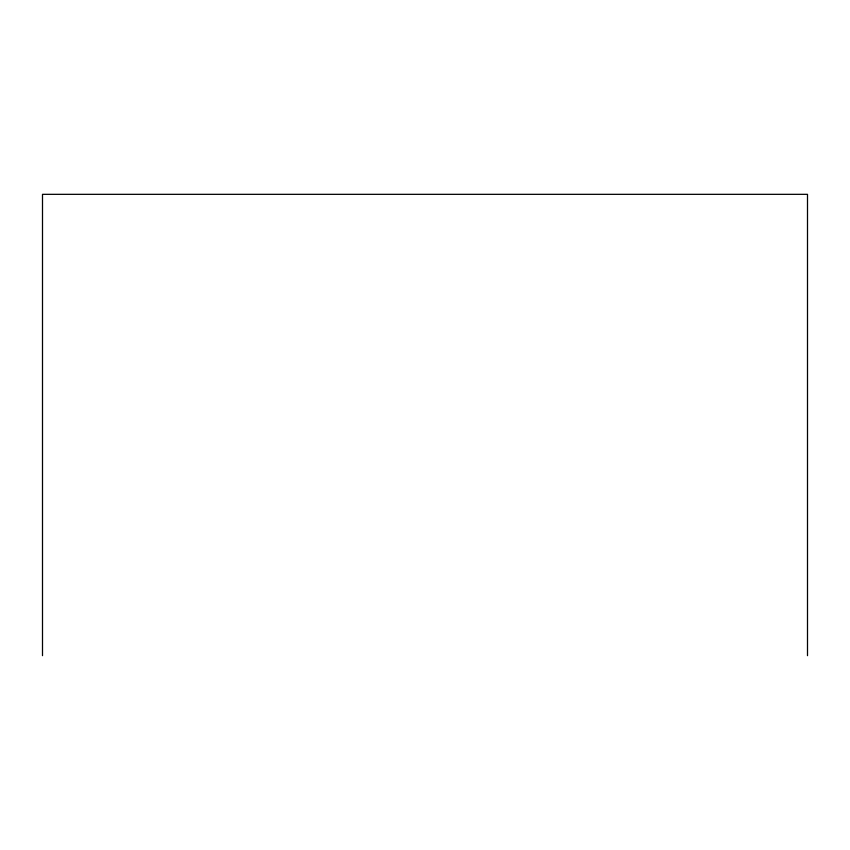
<?xml version="1.0" encoding="UTF-8"?>
<svg xmlns="http://www.w3.org/2000/svg" width="850" height="850" viewBox="0 0 850 850"><rect width="100%" height="100%" fill="white"/><g stroke="black" fill="none" stroke-linecap="round" stroke-linejoin="round"><path stroke-width="1.27" d="M807.5 655.669L807.5 194.331L42.5 194.331L42.5 655.669"/></g></svg>
